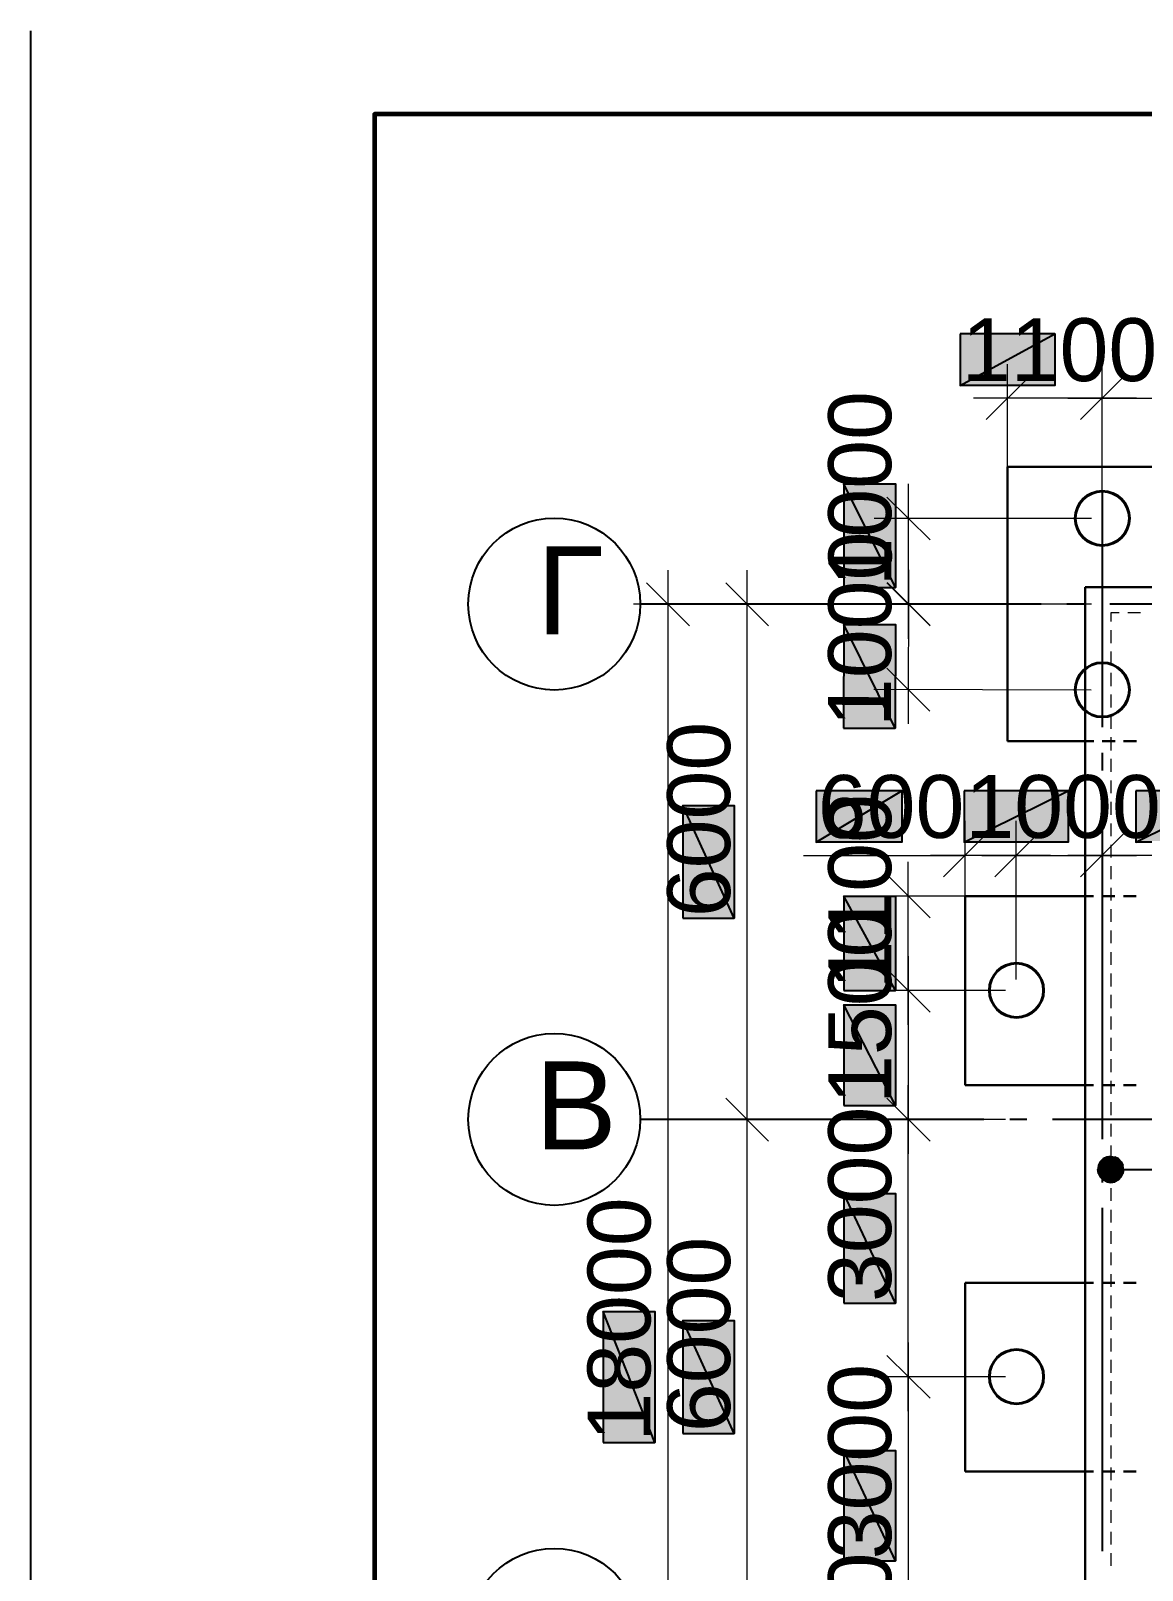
# Model space of a CAD drawing. Extents: x 8 to 21351, y 0 to 420.
# Drawn here: x 8790.8 to 8855.5, y 207.3 to 297 of the extents above; entities that cross this region are included whole.
import ezdxf

# ---------------------------------------------------------------- set-up
doc = ezdxf.new("R2010")
doc.units = 0
doc.styles.add('TEYPDFCAD_TEXT', font='arial.ttf')

msp = doc.modelspace()

# ---------------------------------------------------------------- hatches: boundary and pattern name
at = {"true_color": 0xffffff}
h = msp.add_hatch(color=0, dxfattribs=at)
h.paths.add_polyline_path([(8844.916, 279.315), (8844.916, 276.31), (8850.419, 279.315)])
h.paths.add_polyline_path([(8844.916, 276.31), (8850.419, 279.315), (8850.419, 276.31)])
h = msp.add_hatch(color=0, dxfattribs=at)
h.paths.add_polyline_path([(8838.143, 264.541), (8841.148, 264.541), (8838.143, 270.574)])
h.paths.add_polyline_path([(8841.148, 264.541), (8838.143, 270.574), (8841.148, 270.574)])
h = msp.add_hatch(color=0, dxfattribs=at)
h.paths.add_polyline_path([(8838.122, 256.349), (8841.127, 256.349), (8838.143, 262.382)])
h.paths.add_polyline_path([(8841.127, 256.349), (8838.143, 262.382), (8841.148, 262.382)])
h = msp.add_hatch(color=0, dxfattribs=at)
h.paths.add_polyline_path([(8836.534, 252.709), (8836.534, 249.703), (8841.508, 252.709)])
h.paths.add_polyline_path([(8836.534, 249.703), (8841.508, 252.709), (8841.508, 249.703)])
h = msp.add_hatch(color=0, dxfattribs=at)
h.paths.add_polyline_path([(8845.149, 252.709), (8845.149, 249.703), (8851.203, 252.709)])
h.paths.add_polyline_path([(8845.149, 249.703), (8851.203, 252.709), (8851.203, 249.703)])
h = msp.add_hatch(color=0, dxfattribs=at)
h.paths.add_polyline_path([(8855.14, 252.709), (8855.14, 249.703), (8861.172, 252.709)])
h.paths.add_polyline_path([(8855.14, 249.703), (8861.172, 252.709), (8861.172, 249.703)])
h = msp.add_hatch(color=0, dxfattribs=at)
h.paths.add_polyline_path([(8828.766, 245.279), (8831.75, 245.279), (8828.766, 251.841)])
h.paths.add_polyline_path([(8831.75, 245.279), (8828.766, 251.841), (8831.75, 251.841)])
h = msp.add_hatch(color=0, dxfattribs=at)
h.paths.add_polyline_path([(8838.143, 241.067), (8841.148, 241.067), (8838.143, 246.571)])
h.paths.add_polyline_path([(8841.148, 241.067), (8838.143, 246.571), (8841.148, 246.571)])
h = msp.add_hatch(color=0, dxfattribs=at)
h.paths.add_polyline_path([(8838.143, 234.379), (8841.148, 234.379), (8838.143, 240.242)])
h.paths.add_polyline_path([(8841.148, 234.379), (8838.143, 240.242), (8841.148, 240.242)])
h = msp.add_hatch(color=7)
h.paths.add_polyline_path([(8853.446, 231.373), (8853.235, 231.267), (8853.679, 230.653)])
h.paths.add_polyline_path([(8853.235, 231.267), (8853.679, 230.653), (8853.065, 231.098)])
h.paths.add_polyline_path([(8853.679, 230.653), (8853.065, 231.098), (8852.959, 230.886)])
h = msp.add_hatch(color=7)
h.paths.add_polyline_path([(8854.124, 231.267), (8853.912, 231.373), (8853.679, 230.653)])
h.paths.add_polyline_path([(8853.912, 231.373), (8853.679, 230.653), (8853.679, 231.394)])
h.paths.add_polyline_path([(8853.679, 230.653), (8853.679, 231.394), (8853.446, 231.373)])
h = msp.add_hatch(color=7)
h.paths.add_polyline_path([(8852.959, 230.886), (8852.917, 230.653), (8853.679, 230.653)])
h.paths.add_polyline_path([(8852.917, 230.653), (8853.679, 230.653), (8852.959, 230.42)])
h.paths.add_polyline_path([(8853.679, 230.653), (8852.959, 230.42), (8853.065, 230.209)])
h = msp.add_hatch(color=7)
h.paths.add_polyline_path([(8853.065, 230.209), (8853.235, 230.039), (8853.679, 230.653)])
h.paths.add_polyline_path([(8853.235, 230.039), (8853.679, 230.653), (8853.446, 229.934)])
h.paths.add_polyline_path([(8853.679, 230.653), (8853.446, 229.934), (8853.679, 229.891)])
h = msp.add_hatch(color=7)
h.paths.add_polyline_path([(8854.42, 230.653), (8854.378, 230.886), (8853.679, 230.653)])
h.paths.add_polyline_path([(8854.378, 230.886), (8853.679, 230.653), (8854.272, 231.098)])
h.paths.add_polyline_path([(8853.679, 230.653), (8854.272, 231.098), (8854.124, 231.267)])
h = msp.add_hatch(color=7)
h.paths.add_polyline_path([(8853.679, 229.891), (8853.912, 229.934), (8853.679, 230.653)])
h.paths.add_polyline_path([(8853.912, 229.934), (8853.679, 230.653), (8854.124, 230.039)])
h.paths.add_polyline_path([(8853.679, 230.653), (8854.124, 230.039), (8854.272, 230.209)])
h = msp.add_hatch(color=7)
h.paths.add_polyline_path([(8854.272, 230.209), (8854.378, 230.42), (8853.679, 230.653)])
h.paths.add_polyline_path([(8854.378, 230.42), (8853.679, 230.653), (8854.42, 230.653)])
h = msp.add_hatch(color=0, dxfattribs=at)
h.paths.add_polyline_path([(8838.143, 222.864), (8841.148, 222.864), (8838.143, 229.256)])
h.paths.add_polyline_path([(8841.148, 222.864), (8838.143, 229.256), (8841.148, 229.256)])
h = msp.add_hatch(color=0, dxfattribs=at)
h.paths.add_polyline_path([(8824.13, 214.736), (8827.136, 214.736), (8824.13, 222.377)])
h.paths.add_polyline_path([(8827.136, 214.736), (8824.13, 222.377), (8827.136, 222.377)])
h = msp.add_hatch(color=0, dxfattribs=at)
h.paths.add_polyline_path([(8828.766, 215.265), (8831.75, 215.265), (8828.766, 221.848)])
h.paths.add_polyline_path([(8831.75, 215.265), (8828.766, 221.848), (8831.75, 221.848)])
h = msp.add_hatch(color=0, dxfattribs=at)
h.paths.add_polyline_path([(8838.143, 207.857), (8841.148, 207.857), (8838.143, 214.27)])
h.paths.add_polyline_path([(8841.148, 207.857), (8838.143, 214.27), (8841.148, 214.27)])

# ---------------------------------------------------------------- linework, layer by layer
at = {"lineweight": 25}
msp.add_line((8790.814, 0.127), (8790.814, 296.968), dxfattribs=at)
at = {"color": 7, "lineweight": 5}
for p, q in [((8847.668, 269.198), (8847.668, 277.558)), ((8853.171, 269.198), (8853.171, 277.558)), ((8853.171, 269.198), (8853.171, 277.558)), ((8848.917, 276.818), (8846.419, 274.32)), ((8851.922, 274.32), (8854.42, 276.818)), ((8854.42, 276.818), (8851.922, 274.32)), ((8855.182, 275.569), (8845.678, 275.569)), ((8851.181, 275.569), (8860.664, 275.569)), ((8841.889, 270.574), (8841.889, 261.557)), ((8843.159, 267.314), (8840.64, 269.812)), ((8852.557, 268.563), (8839.9, 268.563)), ((8827.898, 265.557), (8827.898, 171.556)), ((8832.512, 231.563), (8832.512, 265.557)), ((8841.91, 265.578), (8841.889, 256.603)), ((8829.147, 262.318), (8826.649, 264.816)), ((8833.761, 262.318), (8831.264, 264.816)), ((8840.64, 264.816), (8843.159, 262.318)), ((8843.138, 262.34), (8840.662, 264.837)), ((8836.195, 263.567), (8825.887, 263.567)), ((8831.941, 263.567), (8830.502, 263.567)), ((8852.557, 263.567), (8839.9, 263.589)), ((8852.557, 263.567), (8839.9, 263.567)), ((8854.166, 263.059), (8853.679, 263.059)), ((8853.679, 263.059), (8853.679, 262.572)), ((8855.415, 263.059), (8854.674, 263.059)), ((8853.679, 262.065), (8853.679, 261.303)), ((8853.679, 260.816), (8853.679, 260.054)), ((8840.64, 259.842), (8843.138, 257.344)), ((8853.679, 259.567), (8853.679, 258.805)), ((8852.536, 258.572), (8839.878, 258.593)), ((8853.679, 258.318), (8853.679, 257.556)), ((8853.679, 257.069), (8853.679, 256.307)), ((8853.679, 255.82), (8853.679, 255.058)), ((8853.679, 254.571), (8853.679, 253.81)), ((8853.679, 253.302), (8853.679, 252.561)), ((8853.679, 252.053), (8853.679, 251.312)), ((8846.44, 250.19), (8843.942, 247.692)), ((8845.191, 241.702), (8845.191, 250.952)), ((8849.425, 250.19), (8846.927, 247.692)), ((8846.927, 247.692), (8849.425, 250.19)), ((8848.176, 241.702), (8848.176, 250.952)), ((8848.176, 241.702), (8848.176, 250.952)), ((8851.922, 247.692), (8854.42, 250.19)), ((8854.42, 250.19), (8851.922, 247.692)), ((8853.171, 241.702), (8853.171, 250.952)), ((8853.171, 241.681), (8853.171, 250.952)), ((8853.679, 250.804), (8853.679, 250.063)), ((8853.679, 249.555), (8853.679, 248.814)), ((8835.793, 248.941), (8845.191, 248.941)), ((8841.889, 239.077), (8841.889, 248.56)), ((8850.165, 248.941), (8843.18, 248.941)), ((8846.165, 248.941), (8855.182, 248.941)), ((8860.156, 248.941), (8851.181, 248.941)), ((8843.159, 245.3), (8840.64, 247.819)), ((8853.679, 248.306), (8853.679, 247.565)), ((8847.541, 246.571), (8839.9, 246.571)), ((8853.679, 247.057), (8853.679, 246.316)), ((8853.679, 245.809), (8853.679, 245.068)), ((8853.679, 244.56), (8853.679, 243.819)), ((8841.889, 243.078), (8841.889, 231.563)), ((8853.679, 243.311), (8853.679, 242.57)), ((8843.159, 239.818), (8840.64, 242.316)), ((8840.64, 242.316), (8843.159, 239.818)), ((8853.679, 242.062), (8853.679, 241.3)), ((8847.541, 241.067), (8839.9, 241.067)), ((8847.541, 241.067), (8839.9, 241.067)), ((8853.679, 240.813), (8853.679, 240.051)), ((8853.679, 239.564), (8853.679, 238.802)), ((8853.679, 238.315), (8853.679, 237.554)), ((8853.679, 237.067), (8853.679, 236.305)), ((8853.679, 235.818), (8853.679, 235.056)), ((8832.512, 201.549), (8832.512, 235.564)), ((8841.889, 216.577), (8841.889, 235.564)), ((8833.761, 232.304), (8831.264, 234.802)), ((8831.264, 234.802), (8833.761, 232.304)), ((8840.64, 234.802), (8843.159, 232.304)), ((8843.159, 232.304), (8840.64, 234.802)), ((8853.679, 234.569), (8853.679, 233.807)), ((8831.941, 233.553), (8830.502, 233.553)), ((8831.941, 233.553), (8830.502, 233.553)), ((8847.541, 233.553), (8839.9, 233.553)), ((8847.541, 233.553), (8839.9, 233.553)), ((8853.679, 233.299), (8853.679, 232.558)), ((8853.679, 232.05), (8853.679, 231.309)), ((8853.679, 230.801), (8853.679, 230.06)), ((8853.679, 229.553), (8853.679, 228.812)), ((8853.679, 228.304), (8853.679, 227.563)), ((8853.679, 227.055), (8853.679, 226.314)), ((8853.679, 225.806), (8853.679, 225.065)), ((8853.679, 224.557), (8853.679, 223.816)), ((8853.679, 223.308), (8853.679, 222.567)), ((8853.679, 222.06), (8853.679, 221.298)), ((8841.889, 220.578), (8841.889, 201.549)), ((8853.679, 220.811), (8853.679, 220.049)), ((8840.64, 219.816), (8843.159, 217.318)), ((8843.159, 217.318), (8840.64, 219.816)), ((8853.679, 219.562), (8853.679, 218.8)), ((8847.541, 218.567), (8839.9, 218.567)), ((8847.541, 218.567), (8839.9, 218.567)), ((8853.679, 218.313), (8853.679, 217.551)), ((8853.679, 217.064), (8853.679, 216.302)), ((8853.679, 215.815), (8853.679, 215.053)), ((8853.679, 214.566), (8853.679, 213.804)), ((8853.679, 213.297), (8853.679, 212.556)), ((8853.679, 212.048), (8853.679, 211.307)), ((8853.679, 210.799), (8853.679, 210.058)), ((8853.679, 209.55), (8853.679, 208.809)), ((8853.679, 208.301), (8853.679, 207.56))]:
    msp.add_line(p, q, dxfattribs=at)
at = {"color": 7, "lineweight": 30}
for p, q in [((8847.668, 255.588), (8847.668, 271.568)), ((8847.668, 271.568), (8858.674, 271.568)), ((8852.176, 264.075), (8852.176, 264.562)), ((8852.176, 264.562), (8852.684, 264.562)), ((8853.171, 264.562), (8853.933, 264.562)), ((8854.42, 264.562), (8855.182, 264.562)), ((8852.176, 262.827), (8852.176, 263.567)), ((8852.176, 261.578), (8852.176, 262.318)), ((8852.176, 260.329), (8852.176, 261.07)), ((8852.176, 259.08), (8852.176, 259.821)), ((8852.176, 257.831), (8852.176, 258.572)), ((8852.176, 256.582), (8852.176, 257.323)), ((8852.176, 255.588), (8847.668, 255.588)), ((8852.176, 255.588), (8852.176, 256.074)), ((8852.684, 255.588), (8852.176, 255.588)), ((8853.933, 255.588), (8853.171, 255.588)), ((8855.182, 255.588), (8854.42, 255.588)), ((8845.191, 246.571), (8852.176, 246.571)), ((8845.191, 235.564), (8845.191, 246.571)), ((8852.176, 245.681), (8852.176, 246.571)), ((8852.176, 246.571), (8852.663, 246.571)), ((8853.171, 246.571), (8853.912, 246.571)), ((8854.42, 246.571), (8855.161, 246.571)), ((8852.176, 244.433), (8852.176, 245.195)), ((8852.176, 243.184), (8852.176, 243.946)), ((8852.176, 241.935), (8852.176, 242.676)), ((8852.176, 240.686), (8852.176, 241.427)), ((8852.176, 239.437), (8852.176, 240.178)), ((8852.176, 238.188), (8852.176, 238.929)), ((8852.176, 236.94), (8852.176, 237.68)), ((8852.176, 235.564), (8852.176, 236.432)), ((8852.176, 235.564), (8845.191, 235.564)), ((8852.663, 235.564), (8852.176, 235.564)), ((8853.912, 235.564), (8853.171, 235.564)), ((8855.161, 235.564), (8854.42, 235.564)), ((8845.191, 224.049), (8852.176, 224.049)), ((8845.191, 213.064), (8845.191, 224.049)), ((8852.176, 223.181), (8852.176, 224.049)), ((8852.176, 224.049), (8852.663, 224.049)), ((8853.171, 224.049), (8853.912, 224.049)), ((8854.42, 224.049), (8855.161, 224.049)), ((8852.176, 221.933), (8852.176, 222.673)), ((8852.176, 220.684), (8852.176, 221.424)), ((8852.176, 219.435), (8852.176, 220.176)), ((8852.176, 218.186), (8852.176, 218.927)), ((8852.176, 216.937), (8852.176, 217.678)), ((8852.176, 215.688), (8852.176, 216.429)), ((8852.176, 214.44), (8852.176, 215.18)), ((8852.176, 213.064), (8852.176, 213.931)), ((8852.176, 213.064), (8845.191, 213.064)), ((8852.663, 213.064), (8852.176, 213.064)), ((8853.912, 213.064), (8853.171, 213.064)), ((8855.161, 213.064), (8854.42, 213.064))]:
    msp.add_line(p, q, dxfattribs=at)
at = {"color": 7, "lineweight": 25}
for p, q in [((8853.171, 270.087), (8853.171, 256.413)), ((8831.264, 263.567), (8826.268, 263.567)), ((8849.615, 263.567), (8831.264, 263.567)), ((8852.113, 263.567), (8851.118, 263.567)), ((8873.618, 263.567), (8853.616, 263.567)), ((8853.171, 254.91), (8853.171, 253.894)), ((8853.171, 252.412), (8853.171, 232.41)), ((8831.264, 233.553), (8826.268, 233.553)), ((8846.292, 233.553), (8831.264, 233.553)), ((8848.79, 233.553), (8847.795, 233.553)), ((8870.295, 233.553), (8850.292, 233.553)), ((8853.171, 230.907), (8853.171, 229.891)), ((8853.679, 230.653), (8857.87, 230.653)), ((8853.171, 228.41), (8853.171, 208.407))]:
    msp.add_line(p, q, dxfattribs=at)
at = {"lineweight": 60}
msp.add_lwpolyline([(8810.817, 5.122), (9205.808, 5.122), (9205.808, 292.121), (8810.817, 292.121)], close=True, dxfattribs=at)
at = {"color": 0, "true_color": 0xffffff}
for points in [[(8844.916, 279.315), (8844.916, 276.31), (8850.419, 279.315)], [(8844.916, 276.31), (8850.419, 279.315), (8850.419, 276.31)], [(8838.143, 264.541), (8841.148, 264.541), (8838.143, 270.574)], [(8841.148, 264.541), (8838.143, 270.574), (8841.148, 270.574)], [(8838.122, 256.349), (8841.127, 256.349), (8838.143, 262.382)], [(8841.127, 256.349), (8838.143, 262.382), (8841.148, 262.382)], [(8836.534, 252.709), (8836.534, 249.703), (8841.508, 252.709)], [(8836.534, 249.703), (8841.508, 252.709), (8841.508, 249.703)], [(8845.149, 252.709), (8845.149, 249.703), (8851.203, 252.709)], [(8845.149, 249.703), (8851.203, 252.709), (8851.203, 249.703)], [(8855.14, 252.709), (8855.14, 249.703), (8861.172, 252.709)], [(8855.14, 249.703), (8861.172, 252.709), (8861.172, 249.703)], [(8828.766, 245.279), (8831.75, 245.279), (8828.766, 251.841)], [(8831.75, 245.279), (8828.766, 251.841), (8831.75, 251.841)], [(8838.143, 241.067), (8841.148, 241.067), (8838.143, 246.571)], [(8841.148, 241.067), (8838.143, 246.571), (8841.148, 246.571)], [(8838.143, 234.379), (8841.148, 234.379), (8838.143, 240.242)], [(8841.148, 234.379), (8838.143, 240.242), (8841.148, 240.242)], [(8838.143, 222.864), (8841.148, 222.864), (8838.143, 229.256)], [(8841.148, 222.864), (8838.143, 229.256), (8841.148, 229.256)], [(8824.13, 214.736), (8827.136, 214.736), (8824.13, 222.377)], [(8827.136, 214.736), (8824.13, 222.377), (8827.136, 222.377)], [(8828.766, 215.265), (8831.75, 215.265), (8828.766, 221.848)], [(8831.75, 215.265), (8828.766, 221.848), (8831.75, 221.848)], [(8838.143, 207.857), (8841.148, 207.857), (8838.143, 214.27)], [(8841.148, 207.857), (8838.143, 214.27), (8841.148, 214.27)]]:
    msp.add_lwpolyline(points, close=True, dxfattribs=at)
at = {"color": 7, "lineweight": 30}
msp.add_lwpolyline([(8852.176, 264.562), (9184.197, 264.562), (9184.197, 172.551), (8852.176, 172.551)], close=True, dxfattribs=at)
at = {"color": 7}
for points in [[(8853.446, 231.373), (8853.235, 231.267), (8853.679, 230.653)], [(8853.679, 230.653), (8853.679, 231.394), (8853.446, 231.373)], [(8853.912, 231.373), (8853.679, 230.653), (8853.679, 231.394)], [(8854.124, 231.267), (8853.912, 231.373), (8853.679, 230.653)], [(8852.959, 230.886), (8852.917, 230.653), (8853.679, 230.653)], [(8852.917, 230.653), (8853.679, 230.653), (8852.959, 230.42)], [(8853.679, 230.653), (8853.065, 231.098), (8852.959, 230.886)], [(8853.679, 230.653), (8852.959, 230.42), (8853.065, 230.209)], [(8853.235, 231.267), (8853.679, 230.653), (8853.065, 231.098)], [(8853.065, 230.209), (8853.235, 230.039), (8853.679, 230.653)], [(8853.235, 230.039), (8853.679, 230.653), (8853.446, 229.934)], [(8853.679, 230.653), (8853.446, 229.934), (8853.679, 229.891)], [(8853.679, 230.653), (8854.272, 231.098), (8854.124, 231.267)], [(8854.378, 230.886), (8853.679, 230.653), (8854.272, 231.098)], [(8854.42, 230.653), (8854.378, 230.886), (8853.679, 230.653)], [(8853.679, 229.891), (8853.912, 229.934), (8853.679, 230.653)], [(8853.912, 229.934), (8853.679, 230.653), (8854.124, 230.039)], [(8853.679, 230.653), (8854.124, 230.039), (8854.272, 230.209)], [(8854.272, 230.209), (8854.378, 230.42), (8853.679, 230.653)], [(8854.378, 230.42), (8853.679, 230.653), (8854.42, 230.653)]]:
    msp.add_lwpolyline(points, close=True, dxfattribs=at)
at = {"color": 7, "lineweight": 40}
for centre in [(8853.182, 268.573), (8853.182, 258.583), (8848.186, 241.078), (8848.186, 218.578)]:
    msp.add_circle(centre, 1.577, dxfattribs=at)
at = {"color": 7, "lineweight": 25}
for centre in [(8821.284, 263.578), (8821.284, 233.564), (8821.284, 203.57)]:
    msp.add_circle(centre, 5.006, dxfattribs=at)

# ---------------------------------------------------------------- texts
at = {"color": 7, "style": 'TEYPDFCAD_TEXT'}
for s, height, p in [('1100', 3.6618, (8845.001, 276.564)), ('Г', 5.126, (8820.257, 261.81)), ('600', 3.6618, (8836.619, 249.957)), ('1000', 3.6618, (8845.212, 249.957)), ('В', 5.126, (8820.151, 231.817))]:
    msp.add_text(s, height=height, dxfattribs=at).set_placement(p)
for s, rotation, p in [('1000', 90, (8840.894, 264.604)), ('1000', 89.7966, (8840.873, 256.413)), ('6000', 90, (8831.518, 245.343)), ('1100', 90, (8840.894, 241.131)), ('1500', 90, (8840.894, 234.463)), ('3000', 90, (8840.894, 222.927)), ('18000', 90, (8826.882, 214.799)), ('6000', 90, (8831.518, 215.35)), ('3000', 90, (8840.894, 207.941)), ('1500', 90, (8840.894, 196.956))]:
    msp.add_text(s, height=3.6618, rotation=rotation, dxfattribs=at).set_placement(p)

doc.saveas('drawing.dxf')
